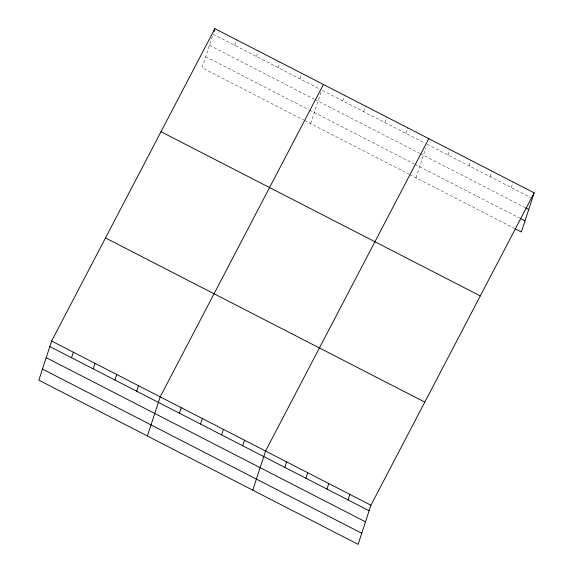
<?xml version="1.0" encoding="UTF-8"?>
<svg xmlns="http://www.w3.org/2000/svg" width="573" height="573" viewBox="0 0 573 573"><rect width="100%" height="100%" fill="white"/><g stroke="black" fill="none" stroke-linecap="round" stroke-linejoin="round"><path stroke-width="0.43" stroke-dasharray="2.87 2.15" d="M212.332 36.4L202.076 67.779L303.661 120.015M234.772 45.346L236.577 39.816M256.482 56.512L258.294 50.983M278.199 67.678L280.004 62.142M299.908 78.838L301.713 73.308M310.638 123.603L321.138 91.487M342.697 100.841L344.502 95.311M363.769 111.678L365.574 106.148M384.841 122.515L386.646 116.985M405.913 133.351L407.725 127.822M416.005 177.788L425.782 147.884M448.065 155.025L449.869 149.496M469.137 165.862L470.942 160.333M490.209 176.699L492.014 171.169M511.281 187.536L513.093 182.006M213.056 34.179L319.297 88.808M322.398 90.405L424.65 142.985M426.985 144.188L530.799 197.57M209.431 45.267L314.119 99.1M314.892 99.501L419.465 153.27M420.245 153.671L524.832 207.455M205.7 56.691L308.833 109.73M309.606 110.123L414.164 163.892M414.945 164.293L519.532 218.077M304.435 120.416L408.979 174.178M409.759 174.579L514.346 228.362"/><path stroke-width="0.86" d="M51.627 341.028L38.835 380.157L358.132 544.35L370.924 505.221L534.165 192.843L214.868 28.65L51.627 341.028L370.924 505.221M71.532 357.724L73.337 352.194M93.241 368.89L95.054 363.361M213.836 31.809L214.868 28.65M114.958 380.057L116.763 374.52M136.668 391.216L138.473 385.686M147.397 435.981L160.189 396.853L323.43 84.475M179.456 413.219L181.261 407.69M200.529 424.056L202.333 418.526M221.601 434.893L223.406 429.363M242.673 445.73L244.485 440.2M252.765 490.166L265.557 451.037L428.797 138.659M284.824 467.403L286.629 461.874M305.896 478.24L307.701 472.711M326.968 489.077L328.773 483.548M348.04 499.914L349.852 494.384M534.165 192.843L521.373 231.972L515.127 228.763M525.613 207.856L528.736 209.46M520.313 218.478L524.997 220.884M160.999 131.733L480.296 295.926M105.496 237.945L424.794 402.131M49.815 346.558L369.119 510.751M46.191 357.645L365.495 521.838M42.459 369.069L361.756 533.262"/></g></svg>
